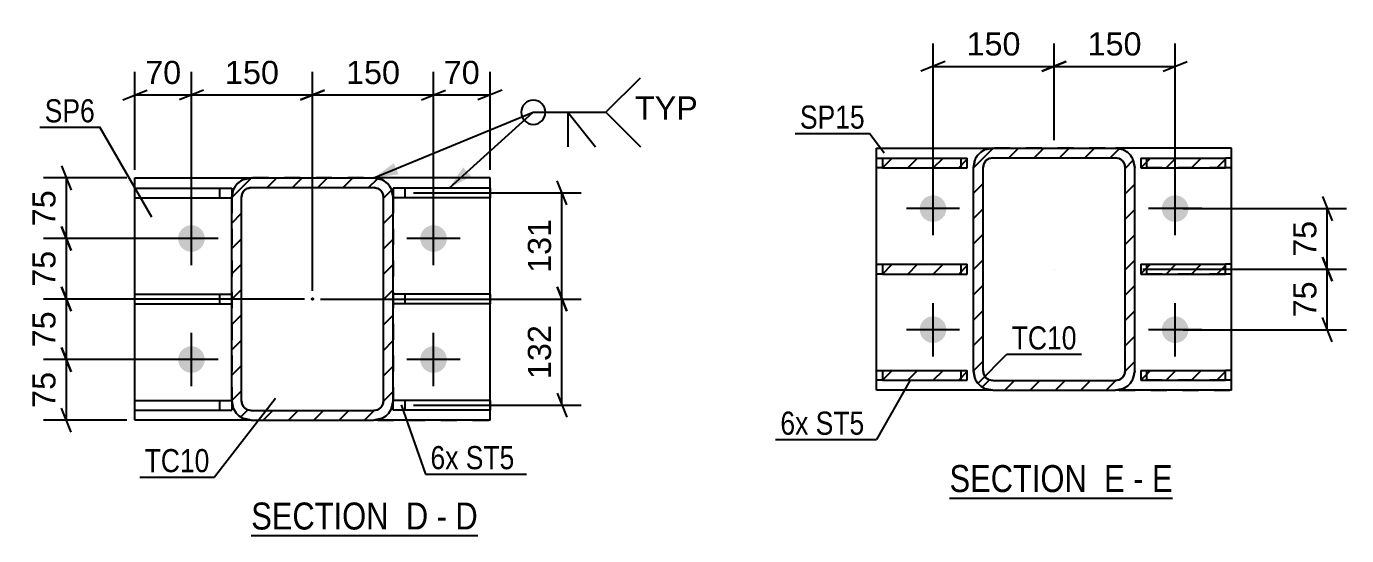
# Model space of a CAD drawing. Header units: millimetres. Extents: x 0 to 841, y 0 to 594.
# Drawn here: x 322.8 to 486.4, y 152.2 to 215.3 of the extents above; entities that cross this region are included whole.
import ezdxf

# ---------------------------------------------------------------- set-up
doc = ezdxf.new("R2010")
doc.units = ezdxf.units.MM
doc.linetypes.add('DXK_LINE_DOT2', pattern=[3.9198, 1.9599, -1.9599])
doc.linetypes.add('DXK_LINE_DOT3', pattern=[5.9187, 2.979, -0.9799, 0.9799, -0.9799])
doc.styles.add('Arial', font='ARIAL.TTF', dxfattribs={"height": 0.2})
doc.styles.add('Arial Narrow', font='ARIALN.TTF', dxfattribs={"height": 0.2})

# ---------------------------------------------------------------- blocks, each defined once
blk = doc.blocks.new('Unknown-339278137-15 - 4199')
at = {"color": 6, "linetype": 'Continuous'}
blk.add_line((350.66, 152.21), (378.73, 152.21), dxfattribs=at)
at = {"color": 0, "linetype": 'Continuous'}
for points in [[(368.77, 152.96), (368.77, 156.46), (350.66, 156.46), (350.66, 152.96)], [(372.59, 152.96), (372.59, 156.46), (369.82, 156.46), (369.82, 152.96)], [(374.91, 152.96), (374.91, 156.46), (373.64, 156.46), (373.64, 152.96)], [(378.73, 152.96), (378.73, 156.46), (375.96, 156.46), (375.96, 152.96)]]:
    blk.add_wipeout(points, dxfattribs=at)
at = {"color": 7, "linetype": 'Continuous', "style": 'Arial Narrow'}
for s, p in [('SECTION ', (350.66, 152.96)), ('D', (369.82, 152.96)), ('D', (375.96, 152.96)), ('-', (373.64, 152.96))]:
    blk.add_text(s, height=3.34, dxfattribs=at).set_placement(p)
blk = doc.blocks.new('Unknown-339278137-28 - 35611')
at = {"color": 6, "linetype": 'Continuous'}
blk.add_line((437.19, 156.85), (464.83, 156.85), dxfattribs=at)
at = {"color": 0, "linetype": 'Continuous'}
for points in [[(455.29, 157.6), (455.29, 161.1), (437.19, 161.1), (437.19, 157.6)], [(458.9, 157.6), (458.9, 161.1), (456.34, 161.1), (456.34, 157.6)], [(461.23, 157.6), (461.23, 161.1), (459.95, 161.1), (459.95, 157.6)], [(464.83, 157.6), (464.83, 161.1), (462.28, 161.1), (462.28, 157.6)]]:
    blk.add_wipeout(points, dxfattribs=at)
at = {"color": 7, "linetype": 'Continuous', "style": 'Arial Narrow'}
for s, p in [('SECTION ', (437.19, 157.6)), ('E', (456.34, 157.6)), ('E', (462.28, 157.6)), ('-', (459.95, 157.6))]:
    blk.add_text(s, height=3.34, dxfattribs=at).set_placement(p)
blk = doc.blocks.new('Part-339278137-4255 - 4199')
at = {"color": 2, "linetype": 'Continuous'}
for p, q in [((380.25, 168.96), (368.25, 168.96)), ((368.25, 167.76), (368.25, 168.91)), ((380.25, 168.96), (380.25, 167.76)), ((380.25, 167.76), (368.25, 167.76))]:
    blk.add_line(p, q, dxfattribs=at)
at = {"color": 7, "linetype": 'DXK_LINE_DOT2'}
for p, q in [((368.25, 168.91), (368.25, 168.96)), ((368.25, 168.96), (368.25, 168.91)), ((369.75, 167.76), (369.75, 168.96))]:
    blk.add_line(p, q, dxfattribs=at)
blk = doc.blocks.new('Part-339278137-4258 - 4199')
at = {"color": 2, "linetype": 'Continuous'}
for p, q in [((336.25, 167.76), (336.25, 168.96)), ((336.25, 168.96), (348.25, 168.96)), ((348.25, 168.91), (348.25, 167.76)), ((336.25, 167.76), (348.25, 167.76))]:
    blk.add_line(p, q, dxfattribs=at)
at = {"color": 7, "linetype": 'DXK_LINE_DOT2'}
for p, q in [((346.75, 167.76), (346.75, 168.96)), ((348.25, 168.91), (348.25, 168.96)), ((348.25, 168.96), (348.25, 168.91))]:
    blk.add_line(p, q, dxfattribs=at)
blk = doc.blocks.new('Part-339278137-4202 - 4199')
at = {"linetype": 'Continuous'}
h = blk.add_hatch(dxfattribs=at)
h.set_pattern_fill('', scale=0.7, style=0, pattern_type=0)
h.set_pattern_definition([(45, (368.0638, 195.0263), (-1.57154, 1.57154), [])])
h.paths.add_polyline_path([(368.25, 194.11), (368.06, 195.03), (367.54, 195.8), (366.76, 196.33), (365.85, 196.51), (350.65, 196.51), (349.73, 196.33), (348.95, 195.8), (348.43, 195.03), (348.25, 194.11), (348.25, 168.91), (348.43, 167.99), (348.95, 167.21), (349.73, 166.69), (350.65, 166.51), (365.85, 166.51), (366.76, 166.69), (367.54, 167.21), (368.06, 167.99), (368.25, 168.91)])
h.paths.add_polyline_path([(366.96, 168.45), (366.69, 168.06), (366.31, 167.8), (365.85, 167.71), (350.65, 167.71), (350.19, 167.8), (349.8, 168.06), (349.54, 168.45), (349.45, 168.91), (349.45, 194.11), (349.54, 194.57), (349.8, 194.96), (350.19, 195.22), (350.65, 195.31), (365.85, 195.31), (366.31, 195.22), (366.69, 194.96), (366.96, 194.57), (367.05, 194.11), (367.05, 168.91)])
blk.add_hatch(color=246, dxfattribs=at).paths.add_polyline_path([(358.25, 181.41, -1), (358.25, 181.61, -1)])
at = {"color": 7, "linetype": 'DXK_LINE_DOT2'}
for p, q in [((349.73, 196.33), (350.65, 196.51)), ((350.65, 196.51), (365.85, 196.51)), ((365.85, 196.51), (366.76, 196.33)), ((348.25, 194.11), (348.43, 195.03)), ((350.65, 195.31), (350.19, 195.22)), ((350.65, 195.31), (365.85, 195.31)), ((366.31, 195.22), (365.85, 195.31)), ((368.06, 195.03), (368.25, 194.11)), ((348.25, 194.11), (348.25, 168.91)), ((349.54, 194.57), (349.45, 194.11)), ((349.45, 168.91), (349.45, 194.11)), ((367.05, 194.11), (366.96, 194.57)), ((367.05, 168.91), (367.05, 194.11)), ((368.25, 194.11), (368.25, 168.91)), ((348.43, 167.99), (348.25, 168.91)), ((349.45, 168.91), (349.54, 168.45)), ((366.96, 168.45), (367.05, 168.91)), ((368.25, 168.91), (368.06, 167.99)), ((350.19, 167.8), (350.65, 167.71)), ((350.65, 167.71), (365.85, 167.71)), ((365.85, 167.71), (366.31, 167.8)), ((350.65, 166.51), (349.73, 166.69)), ((350.65, 166.51), (365.85, 166.51)), ((366.76, 166.69), (365.85, 166.51))]:
    blk.add_line(p, q, dxfattribs=at)
at = {"color": 2, "linetype": 'Continuous'}
for p, q in [((350.65, 196.51), (349.73, 196.33)), ((350.65, 196.51), (365.85, 196.51)), ((366.76, 196.33), (365.85, 196.51)), ((348.43, 195.03), (348.25, 194.11)), ((350.19, 195.22), (350.65, 195.31)), ((350.65, 195.31), (365.85, 195.31)), ((365.85, 195.31), (366.31, 195.22)), ((368.25, 194.11), (368.06, 195.03)), ((348.25, 168.91), (348.25, 194.11)), ((349.45, 194.11), (349.54, 194.57)), ((349.45, 168.91), (349.45, 194.11)), ((366.96, 194.57), (367.05, 194.11)), ((367.05, 168.91), (367.05, 194.11)), ((368.25, 168.91), (368.25, 194.11)), ((348.25, 168.91), (348.43, 167.99)), ((349.54, 168.45), (349.45, 168.91)), ((367.05, 168.91), (366.96, 168.45)), ((368.06, 167.99), (368.25, 168.91)), ((350.65, 167.71), (350.19, 167.8)), ((350.65, 167.71), (365.85, 167.71)), ((366.31, 167.8), (365.85, 167.71)), ((349.73, 166.69), (350.65, 166.51)), ((350.65, 166.51), (365.85, 166.51)), ((365.85, 166.51), (366.76, 166.69))]:
    blk.add_line(p, q, dxfattribs=at)
at = {"color": 7, "linetype": 'DXK_LINE_DOT3'}
blk.add_line((358.25, 181.51), (358.25, 181.51), dxfattribs=at)
at = {"color": 246, "linetype": 'DXK_LINE_DOT2'}
blk.add_line((358.25, 181.51), (358.25, 181.51), dxfattribs=at)
at = {"color": 246, "linetype": 'Continuous'}
blk.add_circle((358.25, 181.51), 0.1, dxfattribs=at)
at = {"color": 7, "linetype": 'DXK_LINE_DOT2'}
for centre, radius, start, end in [((350.65, 194.11), 2.4, 112.5, 157.5), ((365.85, 194.11), 2.4, 22.5, 67.5), ((350.65, 194.11), 1.2, 112.5, 157.5), ((365.85, 194.11), 1.2, 22.5, 67.5), ((350.65, 168.91), 2.4, 202.5, 247.5), ((350.65, 168.91), 1.2, 202.5, 247.5), ((365.85, 168.91), 1.2, 292.5, 337.5), ((365.85, 168.91), 2.4, 292.5, 337.5)]:
    blk.add_arc(centre, radius, start, end, dxfattribs=at)
at = {"color": 2, "linetype": 'Continuous'}
for centre, radius, start, end in [((350.65, 194.11), 2.4, 112.5, 157.5), ((365.85, 194.11), 2.4, 22.5, 67.5), ((350.65, 194.11), 1.2, 112.5, 157.5), ((365.85, 194.11), 1.2, 22.5, 67.5), ((350.65, 168.91), 2.4, 202.5, 247.5), ((350.65, 168.91), 1.2, 202.5, 247.5), ((365.85, 168.91), 1.2, 292.5, 337.5), ((365.85, 168.91), 2.4, 292.5, 337.5)]:
    blk.add_arc(centre, radius, start, end, dxfattribs=at)
blk = doc.blocks.new('Part-339278137-4261 - 4199')
at = {"color": 2, "linetype": 'Continuous'}
for p, q in [((336.25, 166.51), (336.25, 196.51)), ((336.25, 196.51), (350.65, 196.51)), ((380.25, 196.51), (365.85, 196.51)), ((380.25, 166.51), (380.25, 196.51)), ((350.65, 166.51), (336.25, 166.51)), ((380.25, 166.51), (365.85, 166.51))]:
    blk.add_line(p, q, dxfattribs=at)
at = {"color": 7, "linetype": 'DXK_LINE_DOT2'}
for p, q in [((380.25, 196.51), (350.65, 196.51)), ((350.65, 196.51), (365.85, 196.51)), ((350.65, 166.51), (380.25, 166.51)), ((350.65, 166.51), (365.85, 166.51))]:
    blk.add_line(p, q, dxfattribs=at)
blk = doc.blocks.new('Part-339278137-4205 - 4199')
at = {"color": 2, "linetype": 'Continuous'}
for p, q in [((336.25, 194.06), (336.25, 195.26)), ((336.25, 195.26), (348.25, 195.26)), ((348.25, 195.26), (348.25, 194.11)), ((336.25, 194.06), (348.25, 194.06))]:
    blk.add_line(p, q, dxfattribs=at)
at = {"color": 7, "linetype": 'DXK_LINE_DOT2'}
for p, q in [((346.75, 194.06), (346.75, 195.26)), ((348.25, 194.11), (348.25, 194.06))]:
    blk.add_line(p, q, dxfattribs=at)
blk = doc.blocks.new('Part-339278137-4254 - 4199')
at = {"color": 2, "linetype": 'Continuous'}
for p, q in [((380.25, 182.11), (368.25, 182.11)), ((380.25, 182.11), (380.25, 180.91)), ((380.25, 180.91), (368.25, 180.91))]:
    blk.add_line(p, q, dxfattribs=at)
at = {"color": 7, "linetype": 'DXK_LINE_DOT2'}
for p, q in [((368.25, 182.11), (368.25, 180.91)), ((369.75, 180.91), (369.75, 182.11))]:
    blk.add_line(p, q, dxfattribs=at)
blk = doc.blocks.new('Part-339278137-4206 - 4199')
at = {"color": 2, "linetype": 'Continuous'}
for p, q in [((336.25, 180.91), (336.25, 182.11)), ((336.25, 182.11), (348.25, 182.11)), ((336.25, 180.91), (348.25, 180.91))]:
    blk.add_line(p, q, dxfattribs=at)
at = {"color": 7, "linetype": 'DXK_LINE_DOT2'}
for p, q in [((346.75, 180.91), (346.75, 182.11)), ((348.25, 182.11), (348.25, 180.91))]:
    blk.add_line(p, q, dxfattribs=at)
blk = doc.blocks.new('Part-339278137-4249 - 4199')
at = {"color": 2, "linetype": 'Continuous'}
for p, q in [((380.25, 195.26), (368.25, 195.26)), ((368.25, 195.26), (368.25, 194.11)), ((380.25, 195.26), (380.25, 194.06)), ((380.25, 194.06), (368.25, 194.06))]:
    blk.add_line(p, q, dxfattribs=at)
at = {"color": 7, "linetype": 'DXK_LINE_DOT2'}
for p, q in [((369.75, 194.06), (369.75, 195.26)), ((368.25, 194.11), (368.25, 194.06))]:
    blk.add_line(p, q, dxfattribs=at)
blk = doc.blocks.new('Bolt-339278137-4306 - 4199')
at = {"linetype": 'Continuous'}
for points in [[(341.6, 189.01, -1), (344.9, 189.01, -1)], [(371.6, 189.01, -1), (374.9, 189.01, -1)], [(341.6, 174.01, -1), (344.9, 174.01, -1)], [(371.6, 174.01, -1), (374.9, 174.01, -1)]]:
    blk.add_hatch(color=1, dxfattribs=at).paths.add_polyline_path(points)
at = {"color": 1, "linetype": 'Continuous'}
for p, q in [((343.25, 185.71), (343.25, 192.31)), ((373.25, 185.71), (373.25, 192.31)), ((346.55, 189.01), (339.95, 189.01)), ((376.55, 189.01), (369.95, 189.01)), ((343.25, 170.71), (343.25, 177.31)), ((373.25, 170.71), (373.25, 177.31)), ((346.55, 174.01), (339.95, 174.01)), ((376.55, 174.01), (369.95, 174.01))]:
    blk.add_line(p, q, dxfattribs=at)
blk = doc.blocks.new('Part-339278137-35661 - 35611')
at = {"linetype": 'Continuous'}
h = blk.add_hatch(dxfattribs=at)
h.set_pattern_fill('', scale=0.7, style=0, pattern_type=0)
h.set_pattern_definition([(45, (460.879, 197.7607), (-1.57154, 1.57154), [])])
h.paths.add_polyline_path([(460.88, 198.96), (460.88, 197.76), (471.38, 197.76), (471.38, 198.96)])
at = {"color": 7, "linetype": 'DXK_LINE_DOT2'}
for p, q in [((460.88, 198.96), (471.38, 198.96)), ((461.64, 197.76), (461.64, 198.96)), ((471.38, 197.76), (460.88, 197.76))]:
    blk.add_line(p, q, dxfattribs=at)
at = {"color": 2, "linetype": 'Continuous'}
for p, q in [((460.88, 198.96), (460.88, 197.76)), ((460.88, 198.96), (471.38, 198.96)), ((472.14, 198.96), (471.38, 198.96)), ((471.38, 197.76), (471.38, 198.96)), ((472.14, 197.76), (472.14, 198.96)), ((460.88, 197.76), (471.38, 197.76)), ((472.14, 197.76), (471.38, 197.76))]:
    blk.add_line(p, q, dxfattribs=at)
blk = doc.blocks.new('Part-339278137-35662 - 35611')
at = {"linetype": 'Continuous'}
h = blk.add_hatch(dxfattribs=at)
h.set_pattern_fill('', scale=0.7, style=0, pattern_type=0)
h.set_pattern_definition([(45, (460.879, 171.4607), (-1.57154, 1.57154), [])])
h.paths.add_polyline_path([(460.88, 172.66), (460.88, 171.46), (471.38, 171.46), (471.38, 172.66)])
at = {"color": 7, "linetype": 'DXK_LINE_DOT2'}
for p, q in [((460.88, 172.66), (471.38, 172.66)), ((461.64, 171.46), (461.64, 172.66)), ((471.38, 171.46), (460.88, 171.46))]:
    blk.add_line(p, q, dxfattribs=at)
at = {"color": 2, "linetype": 'Continuous'}
for p, q in [((460.88, 172.66), (460.88, 171.46)), ((460.88, 172.66), (471.38, 172.66)), ((472.14, 172.66), (471.38, 172.66)), ((471.38, 171.46), (471.38, 172.66)), ((472.14, 171.46), (472.14, 172.66)), ((460.88, 171.46), (471.38, 171.46)), ((472.14, 171.46), (471.38, 171.46))]:
    blk.add_line(p, q, dxfattribs=at)
blk = doc.blocks.new('Part-339278137-35622 - 35611')
at = {"linetype": 'Continuous'}
h = blk.add_hatch(dxfattribs=at)
h.set_pattern_fill('', scale=0.7, style=0, pattern_type=0)
h.set_pattern_definition([(45, (440.1367, 172.6107), (-1.57154, 1.57154), [])])
h.paths.add_polyline_path([(440.14, 197.81), (440.14, 172.61), (440.32, 171.69), (440.84, 170.91), (441.62, 170.39), (442.54, 170.21), (457.74, 170.21), (458.66, 170.39), (459.43, 170.91), (459.95, 171.69), (460.14, 172.61), (460.14, 197.81), (459.95, 198.73), (459.43, 199.51), (458.66, 200.03), (457.74, 200.21), (442.54, 200.21), (441.62, 200.03), (440.84, 199.51), (440.32, 198.73)])
h.paths.add_polyline_path([(441.69, 198.66), (442.08, 198.92), (442.54, 199.01), (457.74, 199.01), (458.2, 198.92), (458.59, 198.66), (458.85, 198.27), (458.94, 197.81), (458.94, 172.61), (458.85, 172.15), (458.59, 171.76), (458.2, 171.5), (457.74, 171.41), (442.54, 171.41), (442.08, 171.5), (441.69, 171.76), (441.43, 172.15), (441.34, 172.61), (441.34, 197.81), (441.43, 198.27)])
at = {"color": 7, "linetype": 'DXK_LINE_DOT2'}
for p, q in [((441.62, 200.03), (442.54, 200.21)), ((442.54, 200.21), (457.74, 200.21)), ((457.74, 200.21), (458.66, 200.03)), ((440.14, 197.81), (440.32, 198.73)), ((441.43, 198.27), (441.34, 197.81)), ((442.54, 199.01), (442.08, 198.92)), ((442.54, 199.01), (457.74, 199.01)), ((458.2, 198.92), (457.74, 199.01)), ((458.94, 197.81), (458.85, 198.27)), ((459.95, 198.73), (460.14, 197.81)), ((440.14, 172.61), (440.14, 197.81)), ((441.34, 172.61), (441.34, 197.81)), ((458.94, 172.61), (458.94, 197.81)), ((460.14, 172.61), (460.14, 197.81)), ((440.32, 171.69), (440.14, 172.61)), ((441.34, 172.61), (441.43, 172.15)), ((458.85, 172.15), (458.94, 172.61)), ((460.14, 172.61), (459.95, 171.69)), ((442.54, 170.21), (441.62, 170.39)), ((442.08, 171.5), (442.54, 171.41)), ((442.54, 171.41), (457.74, 171.41)), ((442.54, 170.21), (457.74, 170.21)), ((457.74, 171.41), (458.2, 171.5)), ((458.66, 170.39), (457.74, 170.21))]:
    blk.add_line(p, q, dxfattribs=at)
at = {"color": 2, "linetype": 'Continuous'}
for p, q in [((442.54, 200.21), (441.62, 200.03)), ((442.54, 200.21), (457.74, 200.21)), ((458.66, 200.03), (457.74, 200.21)), ((440.32, 198.73), (440.14, 197.81)), ((441.34, 197.81), (441.43, 198.27)), ((442.08, 198.92), (442.54, 199.01)), ((442.54, 199.01), (457.74, 199.01)), ((457.74, 199.01), (458.2, 198.92)), ((458.85, 198.27), (458.94, 197.81)), ((460.14, 197.81), (459.95, 198.73)), ((440.14, 172.61), (440.14, 197.81)), ((441.34, 172.61), (441.34, 197.81)), ((458.94, 172.61), (458.94, 197.81)), ((460.14, 172.61), (460.14, 197.81)), ((440.14, 172.61), (440.32, 171.69)), ((441.43, 172.15), (441.34, 172.61)), ((458.94, 172.61), (458.85, 172.15)), ((459.95, 171.69), (460.14, 172.61)), ((441.62, 170.39), (442.54, 170.21)), ((442.54, 171.41), (442.08, 171.5)), ((442.54, 171.41), (457.74, 171.41)), ((442.54, 170.21), (457.74, 170.21)), ((458.2, 171.5), (457.74, 171.41)), ((457.74, 170.21), (458.66, 170.39))]:
    blk.add_line(p, q, dxfattribs=at)
at = {"color": 7, "linetype": 'DXK_LINE_DOT3'}
blk.add_line((450.14, 185.21), (450.14, 185.21), dxfattribs=at)
at = {"color": 7, "linetype": 'DXK_LINE_DOT2'}
for centre, radius, start, end in [((442.54, 197.81), 2.4, 112.5, 157.5), ((457.74, 197.81), 2.4, 22.5, 67.5), ((442.54, 197.81), 1.2, 112.5, 157.5), ((457.74, 197.81), 1.2, 22.5, 67.5), ((442.54, 172.61), 1.2, 202.5, 247.5), ((457.74, 172.61), 1.2, 292.5, 337.5), ((442.54, 172.61), 2.4, 202.5, 247.5), ((457.74, 172.61), 2.4, 292.5, 337.5)]:
    blk.add_arc(centre, radius, start, end, dxfattribs=at)
at = {"color": 2, "linetype": 'Continuous'}
for centre, radius, start, end in [((442.54, 197.81), 2.4, 112.5, 157.5), ((457.74, 197.81), 2.4, 22.5, 67.5), ((442.54, 197.81), 1.2, 112.5, 157.5), ((457.74, 197.81), 1.2, 22.5, 67.5), ((442.54, 172.61), 1.2, 202.5, 247.5), ((457.74, 172.61), 1.2, 292.5, 337.5), ((442.54, 172.61), 2.4, 202.5, 247.5), ((457.74, 172.61), 2.4, 292.5, 337.5)]:
    blk.add_arc(centre, radius, start, end, dxfattribs=at)
blk = doc.blocks.new('Part-339278137-35659 - 35611')
at = {"linetype": 'Continuous'}
h = blk.add_hatch(dxfattribs=at)
h.set_pattern_fill('', scale=0.7, style=0, pattern_type=0)
h.set_pattern_definition([(45, (428.8942, 171.4607), (-1.57154, 1.57154), [])])
h.paths.add_polyline_path([(428.89, 172.66), (428.89, 171.46), (439.39, 171.46), (439.39, 172.66)])
at = {"color": 2, "linetype": 'Continuous'}
for p, q in [((428.14, 172.66), (428.89, 172.66)), ((428.14, 171.46), (428.14, 172.66)), ((428.89, 172.66), (428.89, 171.46)), ((428.89, 172.66), (439.39, 172.66)), ((439.39, 171.46), (439.39, 172.66)), ((428.89, 171.46), (428.14, 171.46)), ((428.89, 171.46), (439.39, 171.46))]:
    blk.add_line(p, q, dxfattribs=at)
at = {"color": 7, "linetype": 'DXK_LINE_DOT2'}
for p, q in [((428.89, 172.66), (439.39, 172.66)), ((438.64, 171.46), (438.64, 172.66)), ((428.89, 171.46), (439.39, 171.46))]:
    blk.add_line(p, q, dxfattribs=at)
blk = doc.blocks.new('Part-339278137-35643 - 35611')
at = {"color": 2, "linetype": 'Continuous'}
for p, q in [((428.14, 170.21), (428.14, 200.21)), ((428.14, 200.21), (442.54, 200.21)), ((472.14, 200.21), (457.74, 200.21)), ((472.14, 170.21), (472.14, 200.21)), ((442.54, 170.21), (428.14, 170.21)), ((472.14, 170.21), (457.74, 170.21))]:
    blk.add_line(p, q, dxfattribs=at)
at = {"color": 7, "linetype": 'DXK_LINE_DOT2'}
for p, q in [((472.14, 200.21), (442.54, 200.21)), ((442.54, 200.21), (457.74, 200.21)), ((442.54, 170.21), (472.14, 170.21)), ((442.54, 170.21), (457.74, 170.21))]:
    blk.add_line(p, q, dxfattribs=at)
blk = doc.blocks.new('Part-339278137-35657 - 35611')
at = {"linetype": 'Continuous'}
h = blk.add_hatch(dxfattribs=at)
h.set_pattern_fill('', scale=0.7, style=0, pattern_type=0)
h.set_pattern_definition([(45, (428.8942, 184.6107), (-1.57154, 1.57154), [])])
h.paths.add_polyline_path([(428.89, 185.81), (428.89, 184.61), (439.39, 184.61), (439.39, 185.81)])
at = {"color": 2, "linetype": 'Continuous'}
for p, q in [((428.14, 185.81), (428.89, 185.81)), ((428.14, 184.61), (428.14, 185.81)), ((428.89, 185.81), (428.89, 184.61)), ((428.89, 185.81), (439.39, 185.81)), ((439.39, 184.61), (439.39, 185.81)), ((428.89, 184.61), (428.14, 184.61)), ((428.89, 184.61), (439.39, 184.61))]:
    blk.add_line(p, q, dxfattribs=at)
at = {"color": 7, "linetype": 'DXK_LINE_DOT2'}
for p, q in [((428.89, 185.81), (439.39, 185.81)), ((438.64, 184.61), (438.64, 185.81)), ((428.89, 184.61), (439.39, 184.61))]:
    blk.add_line(p, q, dxfattribs=at)
blk = doc.blocks.new('Part-339278137-35658 - 35611')
at = {"linetype": 'Continuous'}
h = blk.add_hatch(dxfattribs=at)
h.set_pattern_fill('', scale=0.7, style=0, pattern_type=0)
h.set_pattern_definition([(45, (428.8942, 197.7607), (-1.57154, 1.57154), [])])
h.paths.add_polyline_path([(428.89, 198.96), (428.89, 197.76), (439.39, 197.76), (439.39, 198.96)])
at = {"color": 2, "linetype": 'Continuous'}
for p, q in [((428.14, 198.96), (428.89, 198.96)), ((428.14, 197.76), (428.14, 198.96)), ((428.89, 198.96), (428.89, 197.76)), ((428.89, 198.96), (439.39, 198.96)), ((439.39, 197.76), (439.39, 198.96)), ((428.89, 197.76), (428.14, 197.76)), ((428.89, 197.76), (439.39, 197.76))]:
    blk.add_line(p, q, dxfattribs=at)
at = {"color": 7, "linetype": 'DXK_LINE_DOT2'}
for p, q in [((428.89, 198.96), (439.39, 198.96)), ((438.64, 197.76), (438.64, 198.96)), ((428.89, 197.76), (439.39, 197.76))]:
    blk.add_line(p, q, dxfattribs=at)
blk = doc.blocks.new('Part-339278137-35660 - 35611')
at = {"linetype": 'Continuous'}
h = blk.add_hatch(dxfattribs=at)
h.set_pattern_fill('', scale=0.7, style=0, pattern_type=0)
h.set_pattern_definition([(45, (460.879, 184.6107), (-1.57154, 1.57154), [])])
h.paths.add_polyline_path([(460.88, 185.81), (460.88, 184.61), (471.38, 184.61), (471.38, 185.81)])
at = {"color": 7, "linetype": 'DXK_LINE_DOT2'}
for p, q in [((460.88, 185.81), (471.38, 185.81)), ((461.64, 184.61), (461.64, 185.81)), ((471.38, 184.61), (460.88, 184.61))]:
    blk.add_line(p, q, dxfattribs=at)
at = {"color": 2, "linetype": 'Continuous'}
for p, q in [((460.88, 185.81), (460.88, 184.61)), ((460.88, 185.81), (471.38, 185.81)), ((472.14, 185.81), (471.38, 185.81)), ((471.38, 184.61), (471.38, 185.81)), ((472.14, 184.61), (472.14, 185.81)), ((460.88, 184.61), (471.38, 184.61)), ((472.14, 184.61), (471.38, 184.61))]:
    blk.add_line(p, q, dxfattribs=at)
blk = doc.blocks.new('Bolt-339278137-35698 - 35611')
at = {"linetype": 'Continuous'}
for points in [[(433.49, 192.71, -1), (436.79, 192.71, -1)], [(463.49, 192.71, -1), (466.79, 192.71, -1)], [(433.49, 177.71, -1), (436.79, 177.71, -1)], [(463.49, 177.71, -1), (466.79, 177.71, -1)]]:
    blk.add_hatch(color=1, dxfattribs=at).paths.add_polyline_path(points)
at = {"color": 1, "linetype": 'Continuous'}
for p, q in [((435.14, 189.41), (435.14, 196.01)), ((465.14, 189.41), (465.14, 196.01)), ((438.44, 192.71), (431.84, 192.71)), ((468.44, 192.71), (461.84, 192.71)), ((435.14, 174.41), (435.14, 181.01)), ((465.14, 174.41), (465.14, 181.01)), ((438.44, 177.71), (431.84, 177.71)), ((468.44, 177.71), (461.84, 177.71))]:
    blk.add_line(p, q, dxfattribs=at)
blk = doc.blocks.new('StraightDimension-339278137-31064 - 4199')
at = {"color": 7, "linetype": 'Continuous'}
for p, q in [((327.15, 183.01), (328.35, 180.01)), ((357.25, 181.51), (324.9, 181.51)), ((327.75, 174.01), (327.75, 181.51)), ((328.35, 172.51), (327.15, 175.51)), ((342.25, 174.01), (324.9, 174.01))]:
    blk.add_line(p, q, dxfattribs=at)
at = {"color": 0}
blk.add_wipeout([(327, 180.58), (322.8, 180.58), (322.8, 174.93), (327, 174.93)], dxfattribs=at)
at = {"color": 3, "style": 'Arial'}
blk.add_text('75', height=2.865, rotation=90.0002, dxfattribs=at).set_placement((326.4, 175.53))
blk = doc.blocks.new('StraightDimension-339278137-31062 - 4199')
at = {"color": 7, "linetype": 'Continuous'}
for p, q in [((327.15, 198.01), (328.35, 195.01)), ((335.25, 196.51), (324.9, 196.51)), ((327.75, 189.01), (327.75, 196.51)), ((328.35, 187.51), (327.15, 190.51)), ((342.25, 189.01), (324.9, 189.01))]:
    blk.add_line(p, q, dxfattribs=at)
at = {"color": 0}
blk.add_wipeout([(327, 195.58), (322.8, 195.58), (322.8, 189.93), (327, 189.93)], dxfattribs=at)
at = {"color": 3, "style": 'Arial'}
blk.add_text('75', height=2.865, rotation=90.0002, dxfattribs=at).set_placement((326.4, 190.53))
blk = doc.blocks.new('StraightDimension-339278137-31022 - 4199')
at = {"color": 7, "linetype": 'Continuous'}
for p, q in [((336.25, 197.51), (336.25, 209.65)), ((343.25, 190.01), (343.25, 209.65)), ((334.75, 206.2), (337.75, 207.4)), ((336.25, 206.8), (343.25, 206.8)), ((344.75, 207.4), (341.75, 206.2))]:
    blk.add_line(p, q, dxfattribs=at)
at = {"color": 0}
blk.add_wipeout([(342.57, 207.55), (342.57, 211.75), (336.92, 211.75), (336.92, 207.55)], dxfattribs=at)
at = {"color": 3, "style": 'Arial'}
blk.add_text('70', height=2.865, dxfattribs=at).set_placement((337.52, 208.15))
blk = doc.blocks.new('StraightDimension-339278137-31021 - 4199')
at = {"color": 7, "linetype": 'Continuous'}
for p, q in [((343.25, 190.01), (343.25, 209.65)), ((358.25, 182.51), (358.25, 209.65)), ((344.75, 207.4), (341.75, 206.2)), ((343.25, 206.8), (358.25, 206.8)), ((356.75, 206.2), (359.75, 207.4))]:
    blk.add_line(p, q, dxfattribs=at)
at = {"color": 0}
blk.add_wipeout([(354.68, 207.55), (354.68, 211.75), (346.81, 211.75), (346.81, 207.55)], dxfattribs=at)
at = {"color": 3, "style": 'Arial'}
blk.add_text('150', height=2.865, dxfattribs=at).set_placement((347.41, 208.15))
blk = doc.blocks.new('StraightDimension-339278137-31019 - 4199')
at = {"color": 7, "linetype": 'Continuous'}
for p, q in [((373.25, 190.01), (373.25, 209.65)), ((380.25, 197.51), (380.25, 209.65)), ((371.75, 206.2), (374.75, 207.4)), ((373.25, 206.8), (380.25, 206.8)), ((381.75, 207.4), (378.75, 206.2))]:
    blk.add_line(p, q, dxfattribs=at)
at = {"color": 0}
blk.add_wipeout([(379.57, 207.55), (379.57, 211.75), (373.92, 211.75), (373.92, 207.55)], dxfattribs=at)
at = {"color": 3, "style": 'Arial'}
blk.add_text('70', height=2.865, dxfattribs=at).set_placement((374.52, 208.15))
blk = doc.blocks.new('StraightDimension-339278137-31020 - 4199')
at = {"color": 7, "linetype": 'Continuous'}
for p, q in [((358.25, 182.51), (358.25, 209.65)), ((373.25, 190.01), (373.25, 209.65)), ((359.75, 207.4), (356.75, 206.2)), ((358.25, 206.8), (373.25, 206.8)), ((371.75, 206.2), (374.75, 207.4))]:
    blk.add_line(p, q, dxfattribs=at)
at = {"color": 0}
blk.add_wipeout([(369.68, 207.55), (369.68, 211.75), (361.81, 211.75), (361.81, 207.55)], dxfattribs=at)
at = {"color": 3, "style": 'Arial'}
blk.add_text('150', height=2.865, dxfattribs=at).set_placement((362.41, 208.15))
blk = doc.blocks.new('StraightDimension-339278137-31063 - 4199')
at = {"color": 7, "linetype": 'Continuous'}
for p, q in [((327.15, 190.51), (328.35, 187.51)), ((342.25, 189.01), (324.9, 189.01)), ((327.75, 181.51), (327.75, 189.01)), ((328.35, 180.01), (327.15, 183.01)), ((357.25, 181.51), (324.9, 181.51))]:
    blk.add_line(p, q, dxfattribs=at)
at = {"color": 0}
blk.add_wipeout([(327, 188.08), (322.8, 188.08), (322.8, 182.43), (327, 182.43)], dxfattribs=at)
at = {"color": 3, "style": 'Arial'}
blk.add_text('75', height=2.865, rotation=90.0002, dxfattribs=at).set_placement((326.4, 183.03))
blk = doc.blocks.new('StraightDimension-339278137-31065 - 4199')
at = {"color": 7, "linetype": 'Continuous'}
for p, q in [((327.15, 175.51), (328.35, 172.51)), ((342.25, 174.01), (324.9, 174.01)), ((327.75, 166.51), (327.75, 174.01)), ((328.35, 165.01), (327.15, 168.01)), ((335.25, 166.51), (324.9, 166.51))]:
    blk.add_line(p, q, dxfattribs=at)
at = {"color": 0}
blk.add_wipeout([(327, 173.08), (322.8, 173.08), (322.8, 167.43), (327, 167.43)], dxfattribs=at)
at = {"color": 3, "style": 'Arial'}
blk.add_text('75', height=2.865, rotation=90.0002, dxfattribs=at).set_placement((326.4, 168.03))
blk = doc.blocks.new('StraightDimension-339278137-31105 - 4199')
at = {"color": 7, "linetype": 'Continuous'}
for p, q in [((389.75, 193.16), (388.55, 196.16)), ((370.75, 194.66), (391.55, 194.66)), ((389.15, 181.51), (389.15, 194.66)), ((388.55, 183.01), (389.75, 180.01)), ((359.25, 181.51), (391.55, 181.51))]:
    blk.add_line(p, q, dxfattribs=at)
at = {"color": 0}
blk.add_wipeout([(388.4, 192.02), (384.2, 192.02), (384.2, 184.15), (388.4, 184.15)], dxfattribs=at)
at = {"color": 3, "style": 'Arial'}
blk.add_text('131', height=2.865, rotation=90.0002, dxfattribs=at).set_placement((387.8, 184.75))
blk = doc.blocks.new('StraightDimension-339278137-31106 - 4199')
at = {"color": 7, "linetype": 'Continuous'}
for p, q in [((389.75, 180.01), (388.55, 183.01)), ((359.25, 181.51), (391.55, 181.51)), ((389.15, 168.36), (389.15, 181.51)), ((388.55, 169.86), (389.75, 166.86)), ((370.75, 168.36), (391.55, 168.36))]:
    blk.add_line(p, q, dxfattribs=at)
at = {"color": 0}
blk.add_wipeout([(388.4, 178.87), (384.2, 178.87), (384.2, 171), (388.4, 171)], dxfattribs=at)
at = {"color": 3, "style": 'Arial'}
blk.add_text('132', height=2.865, rotation=90.0002, dxfattribs=at).set_placement((387.8, 171.6))
blk = doc.blocks.new('StraightDimension-339278137-36050 - 35611')
at = {"color": 7, "linetype": 'Continuous'}
for p, q in [((483.39, 194.21), (484.59, 191.21)), ((466.14, 192.71), (486.39, 192.71)), ((483.99, 185.21), (483.99, 192.71)), ((484.59, 183.71), (483.39, 186.71)), ((461.14, 185.21), (486.39, 185.21))]:
    blk.add_line(p, q, dxfattribs=at)
at = {"color": 0}
blk.add_wipeout([(483.24, 191.78), (479.04, 191.78), (479.04, 186.14), (483.24, 186.14)], dxfattribs=at)
at = {"color": 3, "style": 'Arial'}
blk.add_text('75', height=2.865, rotation=90.0002, dxfattribs=at).set_placement((482.64, 186.74))
blk = doc.blocks.new('StraightDimension-339278137-36027 - 35611')
at = {"color": 7, "linetype": 'Continuous'}
for p, q in [((450.14, 201.21), (450.14, 213.18)), ((465.14, 193.71), (465.14, 213.18)), ((451.64, 210.93), (448.64, 209.73)), ((450.14, 210.33), (465.14, 210.33)), ((463.64, 209.73), (466.64, 210.93))]:
    blk.add_line(p, q, dxfattribs=at)
at = {"color": 0}
blk.add_wipeout([(461.57, 211.08), (461.57, 215.28), (453.7, 215.28), (453.7, 211.08)], dxfattribs=at)
at = {"color": 3, "style": 'Arial'}
blk.add_text('150', height=2.865, dxfattribs=at).set_placement((454.3, 211.68))
blk = doc.blocks.new('StraightDimension-339278137-36028 - 35611')
at = {"color": 7, "linetype": 'Continuous'}
for p, q in [((435.14, 193.71), (435.14, 213.18)), ((450.14, 201.21), (450.14, 213.18)), ((436.64, 210.93), (433.64, 209.73)), ((435.14, 210.33), (450.14, 210.33)), ((448.64, 209.73), (451.64, 210.93))]:
    blk.add_line(p, q, dxfattribs=at)
at = {"color": 0}
blk.add_wipeout([(446.57, 211.08), (446.57, 215.28), (438.7, 215.28), (438.7, 211.08)], dxfattribs=at)
at = {"color": 3, "style": 'Arial'}
blk.add_text('150', height=2.865, dxfattribs=at).set_placement((439.3, 211.68))
blk = doc.blocks.new('StraightDimension-339278137-36051 - 35611')
at = {"color": 7, "linetype": 'Continuous'}
for p, q in [((483.39, 186.71), (484.59, 183.71)), ((461.14, 185.21), (486.39, 185.21)), ((483.99, 177.71), (483.99, 185.21)), ((484.59, 176.21), (483.39, 179.21)), ((466.14, 177.71), (486.39, 177.71))]:
    blk.add_line(p, q, dxfattribs=at)
at = {"color": 0}
blk.add_wipeout([(483.24, 184.28), (479.04, 184.28), (479.04, 178.64), (483.24, 178.64)], dxfattribs=at)
at = {"color": 3, "style": 'Arial'}
blk.add_text('75', height=2.865, rotation=90.0002, dxfattribs=at).set_placement((482.64, 179.24))
blk = doc.blocks.new('Mark-339278137-13711 - 4199')
at = {"color": 0}
blk.add_wipeout([(331.28, 203.4), (331.28, 206.4), (325.07, 206.4), (325.07, 203.4)], dxfattribs=at)
blk.add_wipeout([(331.28, 203.4), (331.28, 206.4), (325.07, 206.4), (325.07, 203.4)], dxfattribs=at)
at = {"color": 30, "linetype": 'Continuous'}
for p in [(324.47, 202.8), (338.35, 191.66)]:
    blk.add_line(p, (331.88, 202.8), dxfattribs=at)
at = {"color": 3, "style": 'Arial Narrow'}
blk.add_text('SP6', height=2.863, dxfattribs=at).set_placement((325.07, 203.4))
blk = doc.blocks.new('MarkSet-339278137-26472 - 4199')
at = {"color": 0}
for points in [[(376.34, 160.43), (376.34, 163.43), (372.87, 163.43), (372.87, 160.43)], [(383.27, 160.43), (383.27, 163.43), (377.24, 163.43), (377.24, 160.43)]]:
    blk.add_wipeout(points, dxfattribs=at)
for points in [[(376.34, 160.43), (376.34, 163.43), (372.87, 163.43), (372.87, 160.43)], [(383.27, 160.43), (383.27, 163.43), (377.24, 163.43), (377.24, 160.43)]]:
    blk.add_wipeout(points, dxfattribs=at)
at = {"color": 30, "linetype": 'Continuous'}
for p, q in [((369.25, 168.4), (372.27, 159.83)), ((372.27, 159.83), (384.77, 159.83))]:
    blk.add_line(p, q, dxfattribs=at)
at = {"color": 3, "style": 'Arial Narrow'}
for s, p in [('6x', (372.87, 160.43)), ('ST5', (377.24, 160.43))]:
    blk.add_text(s, height=2.863, dxfattribs=at).set_placement(p)
blk = doc.blocks.new('Mark-339278137-31119 - 4199')
at = {"color": 0}
blk.add_wipeout([(345.49, 160.06), (345.49, 163.06), (337.45, 163.06), (337.45, 160.06)], dxfattribs=at)
blk.add_wipeout([(345.49, 160.06), (345.49, 163.06), (337.45, 163.06), (337.45, 160.06)], dxfattribs=at)
at = {"color": 30, "linetype": 'Continuous'}
for p in [(353.65, 169.2), (336.85, 159.46)]:
    blk.add_line(p, (346.09, 159.46), dxfattribs=at)
at = {"color": 3, "style": 'Arial Narrow'}
blk.add_text('TC10', height=2.863, dxfattribs=at).set_placement((337.45, 160.06))
blk = doc.blocks.new('WeldMark-339278137-31159 - 4199')
at = {"linetype": 'Continuous'}
for points in [[(368.91, 196.96), (365.85, 196.51), (368.33, 198.34)], [(377.92, 196.71), (375.19, 195.26), (376.91, 197.82)]]:
    blk.add_hatch(color=30, dxfattribs=at).paths.add_polyline_path(points)
at = {"color": 30, "linetype": 'Continuous'}
for p, q in [((365.85, 196.51), (385.61, 204.65)), ((375.19, 195.26), (385.61, 204.65)), ((385.61, 204.65), (394.61, 204.65))]:
    blk.add_line(p, q, dxfattribs=at)
at = {"color": 3, "linetype": 'Continuous'}
for q in [(393.33, 200.36), (389.9, 200.36)]:
    blk.add_line((389.9, 204.65), q, dxfattribs=at)
for start, end in [(90, 270), (270, 90)]:
    blk.add_arc((385.61, 204.65), 1.5, start, end, dxfattribs=at)
at = {"color": 0, "linetype": 'Continuous'}
blk.add_wipeout([(405.99, 203.75), (405.99, 206.75), (398.21, 206.75), (398.21, 203.75)], dxfattribs=at)
blk.add_wipeout([(405.99, 203.75), (405.99, 206.75), (398.21, 206.75), (398.21, 203.75)], dxfattribs=at)
at = {"color": 3, "linetype": 'Continuous'}
for q in [(398.9, 208.93), (398.9, 200.36)]:
    blk.add_line((394.61, 204.65), q, dxfattribs=at)
at = {"color": 3, "linetype": 'Continuous', "style": 'Arial'}
blk.add_text('TYP', height=2.865, dxfattribs=at).set_placement((398.21, 203.75))
blk = doc.blocks.new('Mark-339278137-36073 - 35611')
at = {"color": 0}
blk.add_wipeout([(452.93, 175.26), (452.93, 178.26), (444.9, 178.26), (444.9, 175.26)], dxfattribs=at)
blk.add_wipeout([(452.93, 175.26), (452.93, 178.26), (444.9, 178.26), (444.9, 175.26)], dxfattribs=at)
at = {"color": 30, "linetype": 'Continuous'}
for p, q in [((440.76, 171.12), (444.3, 174.66)), ((444.3, 174.66), (453.53, 174.66))]:
    blk.add_line(p, q, dxfattribs=at)
at = {"color": 3, "style": 'Arial Narrow'}
blk.add_text('TC10', height=2.863, dxfattribs=at).set_placement((444.9, 175.26))
blk = doc.blocks.new('Mark-339278137-36076 - 35611')
at = {"color": 0}
blk.add_wipeout([(426.69, 202.62), (426.69, 205.62), (418.65, 205.62), (418.65, 202.62)], dxfattribs=at)
blk.add_wipeout([(426.69, 202.62), (426.69, 205.62), (418.65, 205.62), (418.65, 202.62)], dxfattribs=at)
at = {"color": 30, "linetype": 'Continuous'}
for p in [(418.05, 202.02), (429.07, 199.56)]:
    blk.add_line(p, (427.29, 202.02), dxfattribs=at)
at = {"color": 3, "style": 'Arial Narrow'}
blk.add_text('SP15', height=2.863, dxfattribs=at).set_placement((418.65, 202.62))
blk = doc.blocks.new('MarkSet-339278137-36121 - 35611')
at = {"color": 30, "linetype": 'Continuous'}
blk.add_line((432.31, 171.46), (428.13, 164.1), dxfattribs=at)
at = {"color": 0}
for points in [[(419.7, 164.7), (419.7, 167.7), (416.23, 167.7), (416.23, 164.7)], [(426.63, 164.7), (426.63, 167.7), (420.6, 167.7), (420.6, 164.7)]]:
    blk.add_wipeout(points, dxfattribs=at)
for points in [[(419.7, 164.7), (419.7, 167.7), (416.23, 167.7), (416.23, 164.7)], [(426.63, 164.7), (426.63, 167.7), (420.6, 167.7), (420.6, 164.7)]]:
    blk.add_wipeout(points, dxfattribs=at)
at = {"color": 30, "linetype": 'Continuous'}
blk.add_line((415.63, 164.1), (428.13, 164.1), dxfattribs=at)
at = {"color": 3, "style": 'Arial Narrow'}
for s, p in [('6x', (416.23, 164.7)), ('ST5', (420.6, 164.7))]:
    blk.add_text(s, height=2.863, dxfattribs=at).set_placement(p)

msp = doc.modelspace()

# ---------------------------------------------------------------- block references
for name in ['Part-339278137-35643 - 35611', 'Part-339278137-35622 - 35611', 'Part-339278137-35658 - 35611', 'Part-339278137-35661 - 35611', 'Part-339278137-4261 - 4199', 'Part-339278137-4202 - 4199', 'Part-339278137-4205 - 4199', 'Part-339278137-4249 - 4199', 'Bolt-339278137-35698 - 35611', 'Bolt-339278137-4306 - 4199', 'Part-339278137-35657 - 35611', 'Part-339278137-35660 - 35611', 'Part-339278137-4206 - 4199', 'Part-339278137-4254 - 4199', 'Part-339278137-35659 - 35611', 'Part-339278137-35662 - 35611', 'Part-339278137-4258 - 4199', 'Part-339278137-4255 - 4199', 'Unknown-339278137-28 - 35611', 'Unknown-339278137-15 - 4199']:
    msp.add_blockref(name, (0, 0))

# ---------------------------------------------------------------- next in the draw order: block references
for name in ['StraightDimension-339278137-31019 - 4199', 'Mark-339278137-36076 - 35611', 'StraightDimension-339278137-31062 - 4199', 'StraightDimension-339278137-36050 - 35611', 'StraightDimension-339278137-31064 - 4199', 'Mark-339278137-36073 - 35611', 'MarkSet-339278137-36121 - 35611']:
    msp.add_blockref(name, (0, 0))

# ---------------------------------------------------------------- next in the draw order: block references
for name in ['StraightDimension-339278137-36027 - 35611', 'StraightDimension-339278137-31022 - 4199', 'StraightDimension-339278137-36051 - 35611', 'StraightDimension-339278137-31065 - 4199']:
    msp.add_blockref(name, (0, 0))

# ---------------------------------------------------------------- next in the draw order: block references
for name in ['StraightDimension-339278137-36028 - 35611', 'StraightDimension-339278137-31021 - 4199', 'Mark-339278137-13711 - 4199', 'Mark-339278137-31119 - 4199']:
    msp.add_blockref(name, (0, 0))

# ---------------------------------------------------------------- next in the draw order: block references
msp.add_blockref('StraightDimension-339278137-31020 - 4199', (0, 0))

# ---------------------------------------------------------------- next in the draw order: block references
for name in ['StraightDimension-339278137-31105 - 4199', 'StraightDimension-339278137-31063 - 4199']:
    msp.add_blockref(name, (0, 0))

# ---------------------------------------------------------------- next in the draw order: block references
for name in ['WeldMark-339278137-31159 - 4199', 'StraightDimension-339278137-31106 - 4199']:
    msp.add_blockref(name, (0, 0))

# ---------------------------------------------------------------- next in the draw order: block references
msp.add_blockref('MarkSet-339278137-26472 - 4199', (0, 0))

doc.saveas('drawing.dxf')
